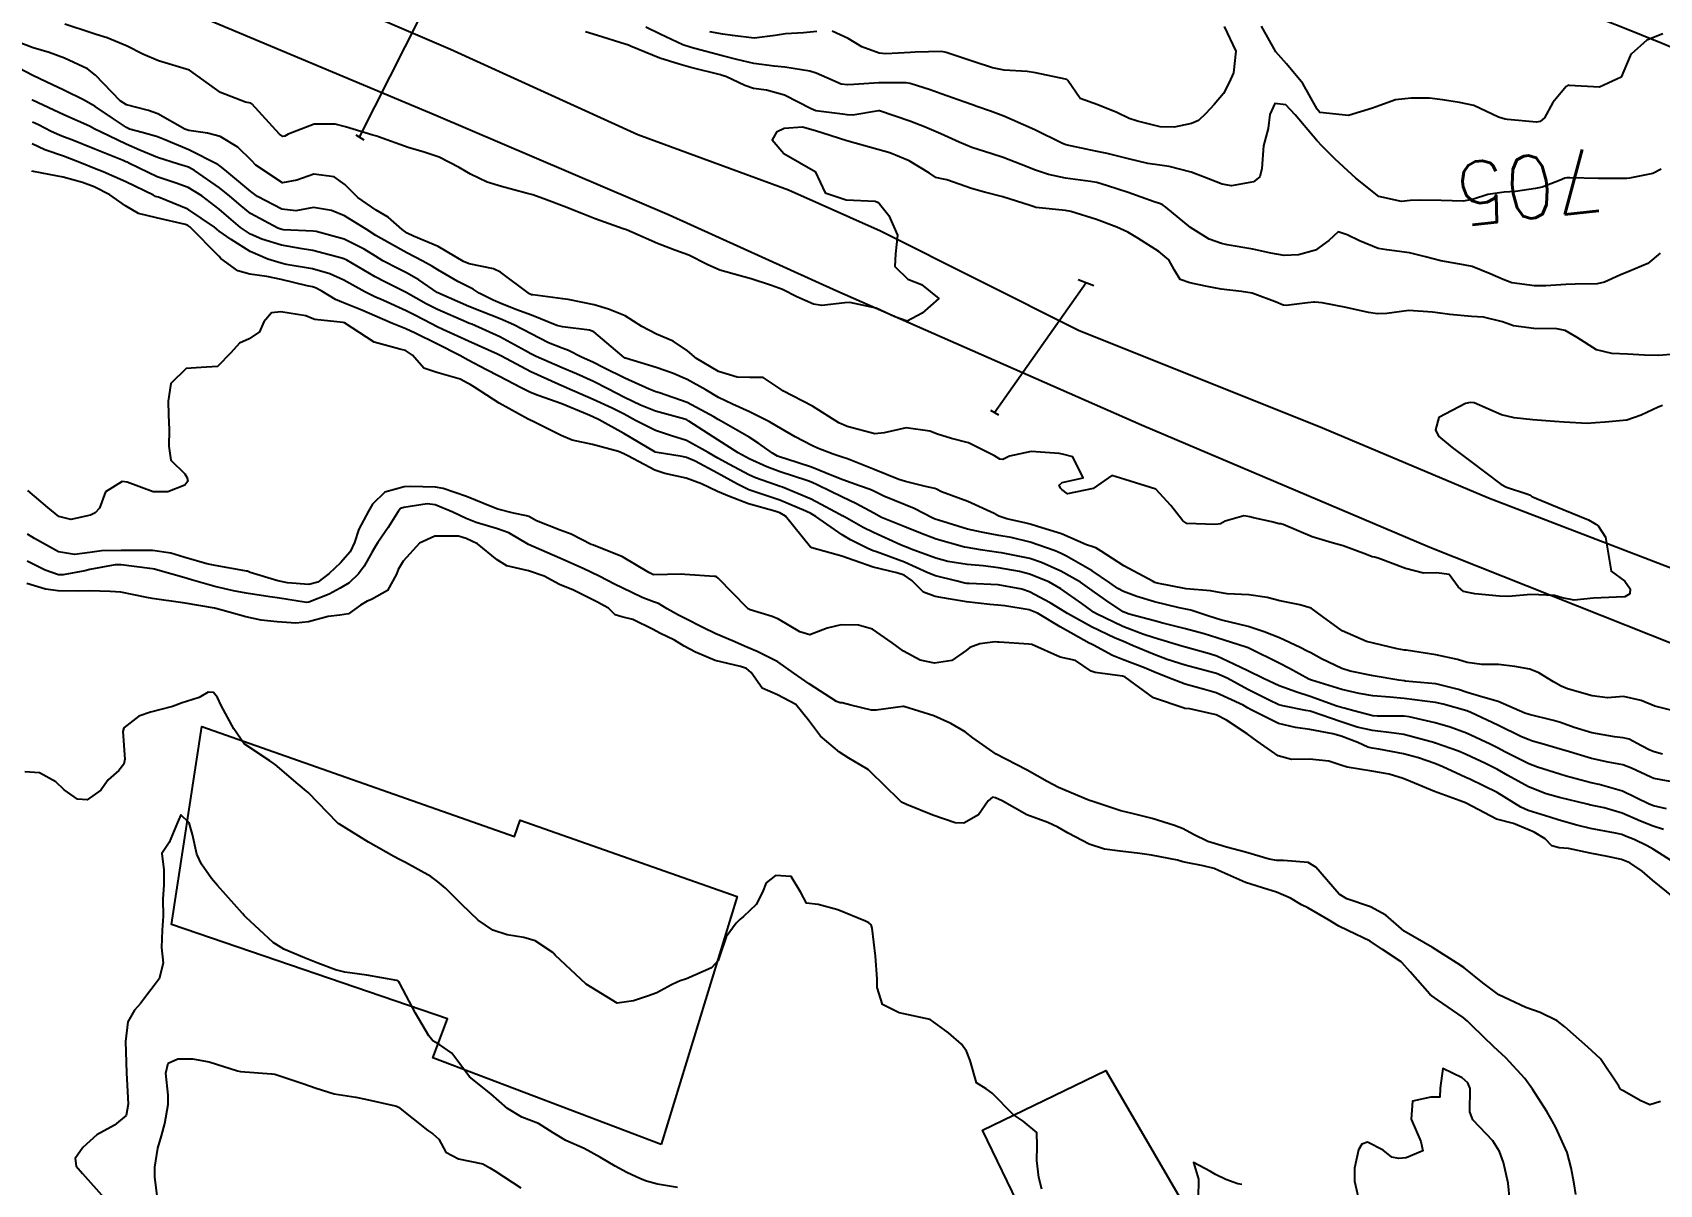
# Model space of a CAD drawing. Header units: metres. Extents: x 292545 to 299085, y 7450245 to 7463078.
# Drawn here: x 292854.6 to 292958.5, y 7462733.9 to 7462807.4 of the extents above; entities that cross this region are included whole.
import ezdxf
from ezdxf.enums import TextEntityAlignment as Align

# ---------------------------------------------------------------- set-up
doc = ezdxf.new("R2010")
doc.units = ezdxf.units.M
doc.linetypes.add('DASHED', pattern=[0.75, 0.5, -0.25])
for name, color, linetype in [('Cotas', 45, 'Continuous'), ('Curvas de Nivel 1m', 11, 'Continuous'), ('Curvas de Nivel 5m', 15, 'Continuous'), ('Edificações', 30, 'Continuous'), ('Linha Férrea', 20, 'Continuous'), ('Pórtico', 62, 'Continuous'), ('Vias Primárias', 230, 'Continuous'), ('Vias Secundárias', 230, 'DASHED')]:
    doc.layers.add(name, color=color, linetype=linetype)
doc.styles.add('Style-STANDARD', font='STANDARD.shx')

msp = doc.modelspace()

# ---------------------------------------------------------------- linework, layer by layer
at = {"layer": 'Curvas de Nivel 1m', "flags": 128}
for points, elevation in [([(292959.44, 7462786.9), (292958.45, 7462786.81), (292957.53, 7462786.83), (292956.45, 7462786.9), (292955.45, 7462786.93), (292954.46, 7462787.18), (292953.24, 7462787.96), (292952.47, 7462788.4), (292951.93, 7462788.52), (292950.47, 7462788.53), (292949.17, 7462788.71), (292948.47, 7462788.96), (292947.25, 7462789.25), (292946.48, 7462789.3), (292945.1, 7462789.43), (292944.48, 7462789.51), (292943.99, 7462789.58), (292942.48, 7462789.69), (292941.09, 7462789.49), (292940.48, 7462789.46), (292939.92, 7462789.56), (292938.48, 7462789.88), (292936.95, 7462790.16), (292936.48, 7462790.22), (292936.43, 7462790.22), (292936.01, 7462790.16), (292934.66, 7462790), (292934.48, 7462790.02), (292934.36, 7462790.06), (292934.08, 7462790.19), (292932.49, 7462790.78), (292931.81, 7462790.9), (292930.5, 7462791.04), (292929.5, 7462791.24), (292928.5, 7462791.45), (292927.9, 7462791.66), (292927.53, 7462792.26), (292927.16, 7462792.91), (292926.52, 7462793.45), (292925.18, 7462794.29), (292924.54, 7462794.67), (292923.85, 7462795), (292922.55, 7462795.49), (292920.91, 7462795.99), (292920.56, 7462796.06), (292918.67, 7462796.26), (292918.56, 7462796.29), (292918.31, 7462796.37), (292916.57, 7462796.94), (292915.4, 7462797.23), (292914.57, 7462797.47), (292913, 7462798.02), (292912.58, 7462798.1), (292912.29, 7462798.16), (292911.89, 7462798.45), (292910.59, 7462799.22), (292909.36, 7462799.73), (292908.6, 7462799.96), (292906.61, 7462800.51), (292905.07, 7462800.99), (292904.62, 7462801.14), (292903.79, 7462801.38), (292902.62, 7462801.29), (292902.12, 7462801.06), (292901.84, 7462800.57), (292902.6, 7462799.69), (292904.58, 7462798.54), (292905.22, 7462797.18), (292906.57, 7462796.74), (292908.41, 7462796.65), (292908.56, 7462796.59), (292908.69, 7462796.49), (292909.29, 7462795.75), (292909.85, 7462794.48), (292909.71, 7462793.29), (292909.67, 7462792.48), (292910.51, 7462791.69), (292911.38, 7462791.34), (292912.49, 7462790.44), (292911.42, 7462789.51), (292910.47, 7462789), (292909.67, 7462789.28), (292908.48, 7462789.84), (292906.81, 7462790.19), (292906.49, 7462790.17), (292905.01, 7462790), (292904.49, 7462790.09), (292903.41, 7462790.55), (292902.5, 7462791.03), (292901.8, 7462791.27), (292900.5, 7462791.7), (292899.81, 7462791.89), (292898.51, 7462792.25), (292897.69, 7462792.62), (292896.52, 7462793.21), (292895.63, 7462793.54), (292894.53, 7462793.95), (292892.88, 7462794.68), (292892.54, 7462794.82), (292892.33, 7462794.9), (292890.55, 7462795.52), (292889.7, 7462795.86), (292888.56, 7462796.31), (292887.43, 7462796.74), (292886.57, 7462797.05), (292886.15, 7462797.17), (292884.57, 7462797.59), (292883.65, 7462797.86), (292882.58, 7462798.38), (292881.87, 7462798.81), (292880.59, 7462799.46), (292879.64, 7462799.78), (292878.6, 7462800.07), (292876.72, 7462800.76), (292876.61, 7462800.8), (292876.36, 7462800.87), (292874.62, 7462801.39), (292873.95, 7462801.57), (292872.62, 7462801.56), (292870.96, 7462800.93), (292870.74, 7462800.81), (292870.61, 7462800.79), (292870.39, 7462800.94), (292868.63, 7462802.87), (292868.57, 7462802.9), (292868.22, 7462802.97), (292866.64, 7462803.58), (292864.66, 7462805.01), (292862.67, 7462805.61), (292861.67, 7462806.04), (292860.68, 7462806.54), (292859.39, 7462807.07), (292858.69, 7462807.29), (292858.37, 7462807.4), (292856.69, 7462807.95)], 703), ([(292904.69, 7462807.49), (292903.84, 7462807.4), (292902.69, 7462807.33), (292902.04, 7462807.22), (292900.69, 7462807.06), (292899.32, 7462807.23), (292898.69, 7462807.32), (292897.86, 7462807.45)], 706), ([(292930.7, 7462807.81), (292931.45, 7462806.22), (292931.29, 7462804.85), (292931.02, 7462804.22), (292930.65, 7462803.53), (292930.05, 7462802.82), (292929.52, 7462802.24), (292929.06, 7462801.81), (292928.62, 7462801.62), (292927.51, 7462801.38), (292926.62, 7462801.39), (292925.17, 7462801.75), (292924.63, 7462801.93), (292923.85, 7462802.31), (292922.64, 7462802.81), (292921.51, 7462803.21), (292920.72, 7462804.35), (292920.65, 7462804.41), (292920.57, 7462804.44), (292918.66, 7462804.84), (292918.12, 7462804.92), (292916.66, 7462805.02), (292915.9, 7462805.17), (292914.67, 7462805.57), (292912.96, 7462806.15), (292912.68, 7462806.2), (292910.98, 7462806.16), (292910.68, 7462806.15), (292909.11, 7462806.05), (292908.68, 7462806.09), (292907.56, 7462806.5), (292906.69, 7462807.04), (292905.67, 7462807.5)], 706), ([(292958.69, 7462807.33), (292957.68, 7462806.92), (292956.67, 7462806.04), (292956.63, 7462805.97), (292956.61, 7462805.92), (292956.03, 7462804.56), (292954.65, 7462803.94), (292952.73, 7462804.04), (292952.65, 7462804.05), (292952.6, 7462804.02), (292952.54, 7462803.97), (292951.67, 7462802.95), (292951.14, 7462801.98), (292950.88, 7462801.74), (292950.63, 7462801.69), (292948.78, 7462801.87), (292948.63, 7462801.89), (292948.22, 7462802.02), (292946.64, 7462802.77), (292945.73, 7462802.96), (292944.64, 7462803.13), (292943.8, 7462803.23), (292942.64, 7462803.23), (292941.63, 7462803.12), (292940.64, 7462802.77), (292940.17, 7462802.58), (292938.63, 7462802.13), (292936.8, 7462802.32), (292936.64, 7462802.52), (292935.73, 7462804.17), (292934.67, 7462805.42), (292933.99, 7462806.19), (292933.08, 7462807.82)], 706), ([(292958.67, 7462783.63), (292958.41, 7462783.51), (292957.31, 7462783), (292956.4, 7462782.69), (292955.02, 7462782.56), (292954.4, 7462782.51), (292953.87, 7462782.48), (292952.4, 7462782.55), (292951.78, 7462782.6), (292950.4, 7462782.7), (292949.22, 7462782.83), (292948.4, 7462783.03), (292946.66, 7462783.79), (292946.41, 7462783.82), (292946.11, 7462783.74), (292944.4, 7462782.86), (292944.19, 7462782.07), (292944.39, 7462781.67), (292945.26, 7462780.94), (292946.36, 7462780.1), (292946.45, 7462780.04), (292948.35, 7462778.6), (292948.73, 7462778.4), (292950.01, 7462777.99), (292950.25, 7462777.9), (292950.34, 7462777.82), (292950.64, 7462777.69), (292952.33, 7462776.98), (292953.95, 7462776.33), (292954.32, 7462776.11), (292954.43, 7462776.05), (292954.57, 7462775.95), (292955.04, 7462775.21), (292955.25, 7462773.94), (292955.41, 7462773.06), (292956.28, 7462772.42), (292956.61, 7462771.92), (292956.59, 7462771.6), (292956.27, 7462771.41), (292955.74, 7462771.4), (292954.27, 7462771.33), (292953.04, 7462771.19), (292952.27, 7462771.34), (292951.78, 7462771.49), (292950.27, 7462771.56), (292948.84, 7462771.44), (292948.27, 7462771.46), (292946.7, 7462771.6), (292946.27, 7462771.68), (292945.98, 7462771.76), (292945.63, 7462772.05), (292945.07, 7462772.84), (292944.28, 7462772.94), (292943.43, 7462772.93), (292942.28, 7462773.23), (292940.53, 7462773.87), (292940.29, 7462773.94), (292940.15, 7462773.97), (292939.79, 7462774.12), (292938.3, 7462774.66), (292937.6, 7462774.85), (292936.31, 7462775.25), (292934.47, 7462776.03), (292934.32, 7462776.06), (292934.2, 7462776.06), (292933.75, 7462776.19), (292932.57, 7462776.45), (292932.33, 7462776.51), (292931.96, 7462776.58), (292930.77, 7462776.23), (292930.47, 7462776.08), (292930.32, 7462776.04), (292930.11, 7462776.02), (292928.32, 7462776.09), (292928.07, 7462776.26), (292927.29, 7462777.23), (292926.34, 7462778.28), (292924.35, 7462778.9), (292923.52, 7462779.15), (292922.34, 7462778.33), (292920.7, 7462777.99), (292920.34, 7462778.27), (292920.26, 7462778.35), (292920.17, 7462778.53), (292920.35, 7462778.71), (292921.69, 7462779), (292921.03, 7462780.34), (292920.37, 7462780.52), (292920.16, 7462780.56), (292918.38, 7462780.69), (292917, 7462780.39), (292916.58, 7462780.18), (292916.37, 7462780.2), (292916.03, 7462780.4), (292914.38, 7462781.24), (292913.3, 7462781.52), (292912.39, 7462781.8), (292911.92, 7462781.98), (292910.39, 7462782.19), (292909, 7462781.87), (292908.39, 7462781.81), (292906.63, 7462782.27), (292906.39, 7462782.38), (292906.3, 7462782.42), (292906.11, 7462782.51), (292904.41, 7462783.58), (292902.53, 7462784.56), (292902.42, 7462784.65), (292901.27, 7462785.41), (292900.43, 7462785.41), (292899.61, 7462785.42), (292898.43, 7462785.79), (292897.02, 7462786.62), (292896.45, 7462787.1), (292895.53, 7462787.72), (292894.46, 7462788.18), (292893.53, 7462788.67), (292892.47, 7462789.35), (292891.4, 7462789.77), (292890.48, 7462790.05), (292888.83, 7462790.38), (292888.49, 7462790.42), (292886.56, 7462790.68), (292886.49, 7462790.69), (292886.36, 7462790.75), (292884.51, 7462792.13), (292884.06, 7462792.33), (292882.51, 7462792.65), (292882.14, 7462792.8), (292880.53, 7462793.77), (292878.95, 7462794.42), (292878.54, 7462794.61), (292878.22, 7462794.84), (292877.34, 7462795.64), (292876.56, 7462796.09), (292875.4, 7462796.88), (292874.57, 7462797.73), (292873.89, 7462798.21), (292872.58, 7462798.37), (292871.51, 7462798), (292870.58, 7462797.83), (292868.88, 7462798.96), (292868.6, 7462799.26), (292867.73, 7462800.1), (292866.61, 7462800.78), (292865.8, 7462801), (292864.61, 7462801.16), (292864.36, 7462801.26), (292862.62, 7462802.22), (292862.03, 7462802.44), (292860.63, 7462802.81), (292860.22, 7462803.06), (292858.66, 7462804.69), (292858.13, 7462805.09), (292856.67, 7462805.79), (292855.69, 7462806.14), (292854.68, 7462806.44), (292852.82, 7462807.15)], 702), ([(292958.53, 7462793.33), (292957.75, 7462792.68), (292956.52, 7462792.17), (292955.95, 7462791.93), (292954.97, 7462791.48), (292954.5, 7462791.39), (292953.11, 7462791.36), (292952.5, 7462791.33), (292951.23, 7462791.25), (292950.5, 7462791.26), (292949.06, 7462791.45), (292948.51, 7462791.65), (292947.68, 7462792.03), (292946.52, 7462792.48), (292945.97, 7462792.6), (292944.52, 7462792.86), (292943.55, 7462793.1), (292942.53, 7462793.36), (292941.08, 7462793.55), (292940.53, 7462793.63), (292939.33, 7462794.12), (292938.54, 7462794.51), (292937.98, 7462794.7), (292937.39, 7462794.15), (292936.53, 7462793.54), (292935.45, 7462793.24), (292934.52, 7462793.2), (292933.67, 7462793.34), (292932.53, 7462793.59), (292930.88, 7462793.87), (292930.53, 7462793.95), (292929.74, 7462794.24), (292928.54, 7462794.97), (292926.98, 7462796.27), (292926.73, 7462796.44), (292926.57, 7462796.5), (292926.24, 7462796.61), (292924.57, 7462797.2), (292923.26, 7462797.63), (292922.58, 7462797.84), (292922.17, 7462797.92), (292920.58, 7462798.13), (292919.49, 7462798.36), (292918.59, 7462798.66), (292918.12, 7462798.84), (292916.59, 7462799.45), (292915.87, 7462799.68), (292914.6, 7462800.09), (292913.79, 7462800.43), (292912.62, 7462800.95), (292911.57, 7462801.4), (292910.63, 7462801.77), (292908.7, 7462802.42), (292908.63, 7462802.42), (292906.99, 7462802.14), (292906.63, 7462802.17), (292906.33, 7462802.21), (292904.63, 7462802.43), (292904.33, 7462802.54), (292902.64, 7462803.42), (292901.48, 7462803.73), (292900.65, 7462803.84), (292900.1, 7462804.04), (292898.88, 7462804.61), (292898.65, 7462804.68), (292898.55, 7462804.71), (292896.66, 7462805.19), (292895.91, 7462805.39), (292894.67, 7462805.79), (292892.81, 7462806.55), (292892.68, 7462806.6), (292892.46, 7462806.68), (292890.69, 7462807.23), (292889.94, 7462807.46)], 704), ([(292960.12, 7462763.94), (292958.18, 7462764.43), (292957.31, 7462764.79), (292956.19, 7462765.06), (292955.17, 7462764.96), (292954.19, 7462765.09), (292952.61, 7462765.55), (292952.2, 7462765.72), (292951.72, 7462765.98), (292950.78, 7462766.56), (292950.21, 7462766.79), (292949.25, 7462766.97), (292948.21, 7462767.1), (292947.15, 7462767.09), (292946.21, 7462767.23), (292945.59, 7462767.42), (292944.22, 7462767.71), (292942.31, 7462768), (292942.22, 7462768.02), (292941.74, 7462768.09), (292940.23, 7462768.45), (292939.78, 7462768.57), (292938.24, 7462769.24), (292936.98, 7462770.15), (292936.26, 7462770.68), (292935.52, 7462770.9), (292934.26, 7462771.16), (292933.44, 7462771.37), (292932.27, 7462771.53), (292930.89, 7462771.6), (292930.27, 7462771.72), (292929.82, 7462771.79), (292928.27, 7462771.92), (292926.43, 7462772.28), (292926.27, 7462772.33), (292926.17, 7462772.38), (292924.29, 7462773.4), (292922.84, 7462774.32), (292922.51, 7462774.53), (292922.31, 7462774.6), (292921.9, 7462774.74), (292920.31, 7462775.43), (292918.78, 7462775.91), (292918.32, 7462776.04), (292918.05, 7462776.11), (292916.82, 7462776.39), (292916.44, 7462776.51), (292916.32, 7462776.56), (292916.01, 7462776.72), (292914.33, 7462777.49), (292912.65, 7462778.12), (292912.34, 7462778.28), (292912.22, 7462778.32), (292911.64, 7462778.45), (292910.35, 7462778.76), (292909.93, 7462778.9), (292908.36, 7462779.53), (292906.66, 7462780.21), (292906.37, 7462780.31), (292905.74, 7462780.52), (292904.74, 7462780.9), (292904.38, 7462781.07), (292903.31, 7462781.62), (292902.39, 7462782.15), (292902.14, 7462782.31), (292901.68, 7462782.57), (292900.4, 7462783.22), (292899.31, 7462783.7), (292898.42, 7462784.14), (292897.61, 7462784.62), (292896.43, 7462785.27), (292895.48, 7462785.69), (292894.44, 7462786.05), (292892.49, 7462786.64), (292892.44, 7462786.65), (292892.4, 7462786.68), (292890.46, 7462788.33), (292890.19, 7462788.43), (292888.46, 7462788.63), (292888.09, 7462788.73), (292886.48, 7462789.39), (292885.49, 7462789.75), (292884.49, 7462790.14), (292884.04, 7462790.33), (292883.15, 7462790.79), (292882.75, 7462791.05), (292882.5, 7462791.17), (292881.78, 7462791.53), (292880.51, 7462792.28), (292880.16, 7462792.48), (292879.54, 7462792.83), (292878.52, 7462793.37), (292877.42, 7462793.97), (292876.54, 7462794.47), (292875.92, 7462794.88), (292874.55, 7462795.71), (292873.72, 7462796.06), (292872.56, 7462796.25), (292871.43, 7462796.05), (292870.55, 7462796.14), (292868.99, 7462796.96), (292868.57, 7462797.27), (292867.03, 7462798.54), (292866.59, 7462798.9), (292866.45, 7462798.99), (292864.6, 7462799.93), (292863.03, 7462800.6), (292862.61, 7462800.76), (292862.4, 7462800.83), (292861.62, 7462801.04), (292860.82, 7462801.26), (292860.62, 7462801.36), (292859.73, 7462801.96), (292858.63, 7462802.69), (292857.93, 7462803.09), (292856.64, 7462803.74), (292855.5, 7462804.27), (292854.66, 7462804.68), (292853.76, 7462805.14)], 701), ([(292960.13, 7462759.45), (292958.24, 7462759.79), (292958.13, 7462759.82), (292957.94, 7462759.9), (292956.7, 7462760.49), (292956.14, 7462760.69), (292955.21, 7462760.87), (292954.14, 7462761.1), (292952.54, 7462761.58), (292952.15, 7462761.7), (292951.94, 7462761.76), (292951.14, 7462761.99), (292950.37, 7462762.21), (292950.16, 7462762.28), (292949.68, 7462762.49), (292948.17, 7462763.23), (292946.45, 7462764.04), (292946.18, 7462764.13), (292944.68, 7462764.56), (292944.19, 7462764.67), (292943.5, 7462764.76), (292942.19, 7462764.93), (292941.28, 7462765.01), (292940.19, 7462765.09), (292939.31, 7462765.24), (292938.2, 7462765.5), (292936.27, 7462766.1), (292936.2, 7462766.12), (292936.17, 7462766.13), (292936.1, 7462766.16), (292934.87, 7462766.84), (292934.21, 7462767.17), (292932.31, 7462768.12), (292932.22, 7462768.16), (292932.1, 7462768.21), (292930.23, 7462768.8), (292929.43, 7462769.05), (292928.24, 7462769.37), (292926.78, 7462769.74), (292926.25, 7462769.88), (292924.64, 7462770.3), (292924.25, 7462770.46), (292923.14, 7462771.19), (292922.27, 7462771.82), (292921.52, 7462772.34), (292920.28, 7462773.05), (292919.04, 7462773.61), (292918.3, 7462773.85), (292916.48, 7462774.21), (292916.3, 7462774.24), (292915.15, 7462774.41), (292914.3, 7462774.56), (292914.13, 7462774.59), (292912.31, 7462775.1), (292911.32, 7462775.47), (292910.32, 7462775.88), (292908.83, 7462776.48), (292908.33, 7462776.74), (292907.19, 7462777.36), (292906.34, 7462777.77), (292904.77, 7462778.54), (292904.35, 7462778.73), (292904.05, 7462778.84), (292902.36, 7462779.39), (292901.5, 7462779.71), (292900.37, 7462780.21), (292899.67, 7462780.6), (292898.38, 7462781.42), (292896.53, 7462782.63), (292896.39, 7462782.71), (292896.28, 7462782.75), (292894.4, 7462783.26), (292893.44, 7462783.64), (292892.41, 7462784.14), (292891.36, 7462784.69), (292890.43, 7462785.16), (292889.36, 7462785.64), (292888.44, 7462786.02), (292886.79, 7462786.75), (292886.45, 7462786.92), (292886.09, 7462787.11), (292884.46, 7462787.99), (292882.67, 7462788.8), (292882.53, 7462788.85), (292882.47, 7462788.87), (292882.34, 7462788.93), (292880.48, 7462789.74), (292879.76, 7462790.11), (292878.49, 7462790.82), (292878.45, 7462790.85), (292877.13, 7462791.5), (292876.5, 7462791.83), (292874.7, 7462792.89), (292874.51, 7462792.98), (292874.37, 7462793.03), (292872.52, 7462793.51), (292871.84, 7462793.61), (292870.53, 7462793.84), (292869.26, 7462794.23), (292868.54, 7462794.55), (292867.91, 7462794.97), (292867.17, 7462795.61), (292866.55, 7462796.14), (292865.44, 7462797), (292864.57, 7462797.53), (292863.79, 7462797.8), (292862.58, 7462798.21), (292860.83, 7462799.06), (292860.67, 7462799.14), (292860.59, 7462799.17), (292860.41, 7462799.25), (292858.6, 7462799.98), (292857.15, 7462800.56), (292856.61, 7462800.76), (292856.36, 7462800.86), (292855.82, 7462801.11), (292855.01, 7462801.52), (292854.62, 7462801.69)], 699), ([(292958.94, 7462757.89), (292958.11, 7462758.07), (292957.82, 7462758.19), (292956.12, 7462759.01), (292954.63, 7462759.44), (292954.13, 7462759.55), (292952.54, 7462759.97), (292952.13, 7462760.09), (292950.69, 7462760.55), (292950.14, 7462760.76), (292948.66, 7462761.5), (292948.15, 7462761.77), (292947.68, 7462762.02), (292946.16, 7462762.72), (292945.12, 7462763.1), (292944.17, 7462763.37), (292942.51, 7462763.75), (292942.18, 7462763.79), (292940.49, 7462763.79), (292940.18, 7462763.83), (292938.97, 7462764.13), (292938.35, 7462764.3), (292938.18, 7462764.35), (292937.88, 7462764.44), (292936.19, 7462765.05), (292935.34, 7462765.32), (292934.2, 7462765.74), (292933.21, 7462766.2), (292932.21, 7462766.69), (292931.31, 7462767.12), (292930.22, 7462767.62), (292929.76, 7462767.78), (292928.22, 7462768.2), (292927.99, 7462768.26), (292926.23, 7462768.79), (292925.51, 7462769.02), (292924.24, 7462769.51), (292922.55, 7462770.33), (292922.36, 7462770.44), (292922.25, 7462770.52), (292921.61, 7462770.98), (292920.27, 7462771.93), (292919.51, 7462772.36), (292918.28, 7462772.85), (292917.64, 7462773.02), (292916.29, 7462773.27), (292915.31, 7462773.39), (292914.29, 7462773.47), (292913.06, 7462773.66), (292912.29, 7462773.87), (292910.71, 7462774.46), (292910.42, 7462774.58), (292910.3, 7462774.63), (292910.03, 7462774.74), (292908.31, 7462775.51), (292907.65, 7462775.84), (292906.46, 7462776.52), (292906.37, 7462776.57), (292906.32, 7462776.59), (292906.17, 7462776.67), (292904.33, 7462777.64), (292902.5, 7462778.41), (292902.35, 7462778.46), (292902.06, 7462778.56), (292900.79, 7462779.01), (292900.36, 7462779.2), (292899.12, 7462779.85), (292898.37, 7462780.26), (292897.76, 7462780.62), (292896.38, 7462781.38), (292895.43, 7462781.69), (292894.39, 7462782.03), (292893.13, 7462782.67), (292892.4, 7462783.07), (292891.64, 7462783.45), (292890.41, 7462784.01), (292888.77, 7462784.72), (292888.52, 7462784.83), (292888.42, 7462784.87), (292888.19, 7462784.97), (292886.43, 7462785.77), (292884.57, 7462786.77), (292884.44, 7462786.84), (292884.32, 7462786.89), (292882.46, 7462787.72), (292880.82, 7462788.46), (292880.47, 7462788.63), (292880.09, 7462788.83), (292879.03, 7462789.39), (292878.48, 7462789.67), (292877.03, 7462790.32), (292876.49, 7462790.56), (292875.85, 7462790.88), (292874.5, 7462791.61), (292873.61, 7462792.01), (292872.51, 7462792.33), (292870.83, 7462792.62), (292870.51, 7462792.69), (292869.65, 7462792.95), (292868.52, 7462793.44), (292867.31, 7462794.2), (292866.54, 7462794.75), (292866.24, 7462794.99), (292864.55, 7462796.14), (292862.68, 7462796.91), (292862.56, 7462796.94), (292862.49, 7462796.96), (292862.35, 7462797.03), (292860.58, 7462797.89), (292859.14, 7462798.52), (292858.59, 7462798.75), (292857.76, 7462799.09), (292856.6, 7462799.52), (292855.41, 7462799.93), (292854.6, 7462800.31)], 698), ([(292958.75, 7462756.56), (292958.09, 7462756.79), (292957.27, 7462757.09), (292956.1, 7462757.6), (292954.96, 7462757.94), (292954.11, 7462758.12), (292953.88, 7462758.18), (292952.11, 7462758.61), (292951.25, 7462758.85), (292950.12, 7462759.28), (292948.81, 7462760.01), (292948.14, 7462760.4), (292947.39, 7462760.78), (292946.15, 7462761.36), (292945.66, 7462761.56), (292944.19, 7462762.07), (292944.15, 7462762.08), (292944.14, 7462762.09), (292942.16, 7462762.63), (292941.54, 7462762.72), (292940.16, 7462762.88), (292939.19, 7462763.1), (292938.17, 7462763.43), (292936.25, 7462764.09), (292936.18, 7462764.12), (292935.91, 7462764.16), (292934.45, 7462764.45), (292934.19, 7462764.53), (292933.57, 7462764.82), (292932.2, 7462765.51), (292930.88, 7462766.22), (292930.21, 7462766.52), (292928.85, 7462766.89), (292928.21, 7462767.06), (292927.06, 7462767.42), (292926.22, 7462767.74), (292924.89, 7462768.29), (292924.23, 7462768.58), (292923.75, 7462768.78), (292922.24, 7462769.49), (292920.7, 7462770.35), (292920.26, 7462770.62), (292919.59, 7462771.03), (292918.27, 7462771.73), (292917.79, 7462771.9), (292916.27, 7462772.17), (292914.43, 7462772.26), (292914.27, 7462772.27), (292914.14, 7462772.29), (292913.56, 7462772.43), (292912.28, 7462772.75), (292911.79, 7462772.94), (292910.29, 7462773.62), (292908.51, 7462774.28), (292908.3, 7462774.35), (292907.96, 7462774.5), (292906.85, 7462775.05), (292906.31, 7462775.37), (292904.64, 7462776.54), (292904.32, 7462776.72), (292904, 7462776.87), (292902.34, 7462777.57), (292900.87, 7462778.06), (292900.35, 7462778.24), (292899.63, 7462778.6), (292898.36, 7462779.31), (292896.93, 7462780.06), (292896.37, 7462780.3), (292896.1, 7462780.36), (292894.37, 7462780.65), (292894.35, 7462780.66), (292892.38, 7462781.84), (292890.81, 7462782.7), (292890.4, 7462782.9), (292890.06, 7462783.04), (292888.41, 7462783.72), (292886.9, 7462784.26), (292886.42, 7462784.44), (292885.79, 7462784.76), (292884.43, 7462785.48), (292883.56, 7462785.91), (292882.44, 7462786.51), (292881.9, 7462786.81), (292880.45, 7462787.56), (292879.06, 7462788.24), (292878.47, 7462788.51), (292877.6, 7462788.86), (292876.48, 7462789.33), (292875.65, 7462789.71), (292874.49, 7462790.18), (292873.98, 7462790.39), (292873.09, 7462790.91), (292872.7, 7462791.12), (292872.5, 7462791.18), (292872.17, 7462791.25), (292870.5, 7462791.66), (292869.59, 7462791.86), (292868.5, 7462792), (292867.74, 7462792.21), (292866.66, 7462792.99), (292866.52, 7462793.14), (292864.67, 7462795.01), (292864.54, 7462795.1), (292864.39, 7462795.16), (292862.55, 7462795.59), (292861.39, 7462795.88), (292860.56, 7462796.35), (292859.57, 7462797.07), (292858.57, 7462797.58), (292857.82, 7462797.84), (292856.58, 7462798.18), (292855.25, 7462798.45), (292854.58, 7462798.57)], 697), ([(292959.6, 7462754.36), (292958.08, 7462755.32), (292957.7, 7462755.53), (292956.86, 7462755.92), (292956.31, 7462756.15), (292956.09, 7462756.24), (292955.68, 7462756.34), (292954.09, 7462756.64), (292953.2, 7462756.85), (292952.09, 7462757.17), (292951.48, 7462757.36), (292950.1, 7462757.78), (292949.63, 7462758), (292948.12, 7462758.93), (292946.39, 7462759.78), (292946.13, 7462759.89), (292945.8, 7462760.04), (292944.65, 7462760.57), (292944.14, 7462760.77), (292943.1, 7462761.13), (292942.15, 7462761.39), (292940.57, 7462761.69), (292940.15, 7462761.75), (292939.86, 7462761.83), (292939.23, 7462762.12), (292938.16, 7462762.53), (292937.63, 7462762.68), (292936.16, 7462762.95), (292935.26, 7462763.08), (292934.17, 7462763.34), (292932.42, 7462764.21), (292932.18, 7462764.34), (292931.91, 7462764.49), (292930.19, 7462765.28), (292929.45, 7462765.5), (292928.2, 7462765.85), (292927.11, 7462766.27), (292926.21, 7462766.63), (292925.62, 7462766.88), (292924.21, 7462767.42), (292923.57, 7462767.66), (292922.35, 7462768.33), (292922.22, 7462768.4), (292922.09, 7462768.46), (292920.24, 7462769.49), (292918.79, 7462770.36), (292918.26, 7462770.59), (292916.69, 7462770.83), (292916.26, 7462770.88), (292915.73, 7462770.93), (292914.26, 7462771.1), (292913.11, 7462771.29), (292912.26, 7462771.43), (292911.51, 7462771.7), (292910.76, 7462772.46), (292910.28, 7462772.79), (292909.81, 7462772.95), (292908.29, 7462773.31), (292907.07, 7462773.73), (292906.3, 7462774), (292904.37, 7462774.54), (292904.3, 7462774.59), (292902.69, 7462776.56), (292902.33, 7462776.78), (292902.02, 7462776.87), (292900.33, 7462777.35), (292899.13, 7462777.81), (292898.35, 7462778.14), (292897.33, 7462778.62), (292896.36, 7462778.99), (292895, 7462779.29), (292894.36, 7462779.5), (292892.64, 7462780.4), (292892.37, 7462780.54), (292892.04, 7462780.68), (292890.38, 7462781.13), (292889.07, 7462781.41), (292888.38, 7462781.7), (292886.47, 7462782.67), (292886.39, 7462782.7), (292886.35, 7462782.71), (292886.28, 7462782.75), (292884.41, 7462783.76), (292882.85, 7462784.79), (292882.57, 7462784.95), (292882.43, 7462785.02), (292881.93, 7462785.3), (292880.43, 7462785.73), (292879.61, 7462786.01), (292878.89, 7462786.84), (292878.45, 7462787.12), (292878.08, 7462787.22), (292876.45, 7462787.66), (292874.54, 7462788.89), (292874.47, 7462788.91), (292872.66, 7462789.1), (292872.48, 7462789.16), (292872.07, 7462789.33), (292870.48, 7462789.6), (292869.89, 7462789.54), (292869.4, 7462788.95), (292869.11, 7462788.31), (292868.46, 7462787.87), (292867.84, 7462787.59), (292867.3, 7462786.98), (292866.43, 7462786.11), (292865.39, 7462786.04), (292864.43, 7462785.99), (292863.45, 7462785.02), (292863.29, 7462783.9), (292863.31, 7462783.03), (292863.35, 7462782.06), (292863.34, 7462781.03), (292863.47, 7462780.13), (292864.36, 7462779.26), (292864.51, 7462779.01), (292864.55, 7462778.8), (292864.35, 7462778.54), (292863.26, 7462778.11), (292862.34, 7462778.12), (292860.68, 7462778.73), (292860.35, 7462778.77), (292859.3, 7462778.11), (292858.91, 7462777.07), (292858.64, 7462776.77), (292858.33, 7462776.63), (292857.08, 7462776.34), (292856.32, 7462776.54), (292855.61, 7462777.12), (292854.34, 7462778.19)], 696), ([(292958.56, 7462739.22), (292957.88, 7462739), (292957.25, 7462739.27), (292956.1, 7462739.93), (292955.98, 7462740.02), (292955.9, 7462740.2), (292954.73, 7462741.94), (292953.92, 7462742.67), (292952.44, 7462743.97), (292951.95, 7462744.36), (292950.86, 7462744.89), (292949.95, 7462745.21), (292948.24, 7462746.02), (292947.97, 7462746.2), (292947.22, 7462746.78), (292945.99, 7462747.76), (292945.58, 7462748.05), (292944, 7462749.03), (292942.19, 7462750.09), (292942.01, 7462750.23), (292941.02, 7462751.11), (292940.03, 7462751.64), (292938.53, 7462752.14), (292938.04, 7462752.44), (292936.54, 7462754.16), (292936.07, 7462754.46), (292934.48, 7462754.59), (292934.07, 7462754.59), (292933.58, 7462754.68), (292932.07, 7462755.12), (292930.84, 7462755.45), (292930.08, 7462755.67), (292929.65, 7462755.81), (292928.75, 7462756.25), (292928.09, 7462756.61), (292927.52, 7462756.83), (292926.1, 7462757.26), (292924.82, 7462757.58), (292924.1, 7462757.76), (292922.37, 7462758.33), (292922.18, 7462758.4), (292922.11, 7462758.42), (292921.99, 7462758.46), (292920.12, 7462759.25), (292919.4, 7462759.64), (292918.13, 7462760.35), (292918.08, 7462760.38), (292916.14, 7462761.37), (292914.66, 7462762.41), (292914.16, 7462762.79), (292913.26, 7462763.34), (292912.17, 7462763.81), (292910.24, 7462764.41), (292910.18, 7462764.42), (292908.48, 7462764.18), (292908.18, 7462764.19), (292906.86, 7462764.51), (292906.31, 7462764.65), (292906.18, 7462764.65), (292905.96, 7462764.74), (292904.2, 7462765.86), (292903.22, 7462766.55), (292902.21, 7462767.27), (292900.89, 7462767.92), (292900.23, 7462768.21), (292899.32, 7462768.6), (292898.24, 7462769.05), (292897.41, 7462769.45), (292896.25, 7462770.06), (292895.86, 7462770.25), (292895.15, 7462770.65), (292894.58, 7462770.98), (292894.26, 7462771.1), (292893.55, 7462771.37), (292892.27, 7462771.99), (292891.79, 7462772.21), (292890.85, 7462772.7), (292890.28, 7462772.99), (292889.79, 7462773.21), (292888.29, 7462773.87), (292886.3, 7462774.75), (292885.03, 7462775.49), (292884.31, 7462775.75), (292882.95, 7462776.16), (292882.32, 7462776.4), (292881.47, 7462776.81), (292880.33, 7462777.29), (292879.82, 7462777.34), (292878.33, 7462777.11), (292878.13, 7462777.04), (292877.97, 7462776.85), (292877.33, 7462775.84), (292876.67, 7462774.87), (292876.52, 7462774.65), (292876.3, 7462774.24), (292875.8, 7462773.36), (292875.45, 7462772.88), (292874.84, 7462772.31), (292874.27, 7462771.96), (292873.57, 7462771.59), (292872.26, 7462771.08), (292872.11, 7462771.06), (292870.26, 7462771.34), (292869.79, 7462771.42), (292868.26, 7462771.65), (292867.45, 7462771.79), (292866.27, 7462772.08), (292864.78, 7462772.5), (292864.28, 7462772.64), (292862.92, 7462773.03), (292862.42, 7462773.17), (292862.28, 7462773.19), (292862.12, 7462773.21), (292860.29, 7462773.46), (292859.9, 7462773.46), (292858.28, 7462773.15), (292857.97, 7462773.08), (292856.58, 7462772.81), (292856.28, 7462772.82), (292855.44, 7462773.12), (292854.29, 7462773.68)], 694), ([(292953.15, 7462733.29), (292953.03, 7462733.96), (292952.85, 7462734.98), (292952.59, 7462735.97), (292951.87, 7462737.56), (292951.64, 7462737.98), (292951.3, 7462738.57), (292950.39, 7462739.99), (292949.9, 7462740.69), (292948.68, 7462742.01), (292947.92, 7462742.71), (292946.53, 7462744.04), (292946.24, 7462744.34), (292945.95, 7462744.58), (292944.31, 7462745.71), (292943.96, 7462745.95), (292943.83, 7462746.07), (292942.58, 7462747.49), (292942.04, 7462748.09), (292941.99, 7462748.13), (292940.81, 7462748.92), (292940.01, 7462749.44), (292938.59, 7462750.13), (292938.02, 7462750.41), (292937.36, 7462750.81), (292936.03, 7462751.56), (292935.63, 7462751.77), (292934.94, 7462752.18), (292934.04, 7462752.58), (292933.49, 7462752.75), (292932.05, 7462753.18), (292930.33, 7462753.95), (292930.06, 7462754.07), (292929.35, 7462754.24), (292928.27, 7462754.46), (292928.07, 7462754.51), (292927.72, 7462754.61), (292926.07, 7462754.92), (292925.32, 7462755.03), (292924.07, 7462755.18), (292923.07, 7462755.32), (292922.08, 7462755.64), (292920.74, 7462756.34), (292920.09, 7462756.71), (292919.45, 7462757.01), (292918.1, 7462757.51), (292916.52, 7462758.4), (292916.11, 7462758.59), (292915.9, 7462758.62), (292915.64, 7462758.4), (292915.01, 7462757.5), (292914.09, 7462756.97), (292913.53, 7462756.99), (292912.1, 7462757.49), (292910.41, 7462758.16), (292910.11, 7462758.32), (292909.95, 7462758.47), (292908.13, 7462760.25), (292908, 7462760.37), (292907.82, 7462760.49), (292906.74, 7462761.11), (292906.14, 7462761.5), (292904.94, 7462762.53), (292904.17, 7462763.54), (292903.36, 7462764.55), (292902.19, 7462765.15), (292901.2, 7462765.58), (292900.5, 7462766.59), (292900.21, 7462766.85), (292899.83, 7462766.97), (292898.21, 7462767.36), (292896.95, 7462767.89), (292896.23, 7462768.27), (292895.61, 7462768.64), (292894.68, 7462769.1), (292894.24, 7462769.32), (292892.95, 7462769.97), (292892.25, 7462770.14), (292891.83, 7462770.27), (292891.4, 7462770.69), (292890.65, 7462771.1), (292890.26, 7462771.29), (292889.16, 7462771.83), (292888.27, 7462772.19), (292887.3, 7462772.74), (292886.29, 7462773.07), (292884.91, 7462773.39), (292884.29, 7462773.77), (292883.04, 7462774.79), (292882.31, 7462775.14), (292881.82, 7462775.29), (292880.31, 7462775.28), (292879.34, 7462774.83), (292878.29, 7462773.69), (292877.98, 7462773.15), (292877.86, 7462772.85), (292877.3, 7462771.82), (292876.26, 7462771.24), (292876, 7462771.13), (292875.57, 7462770.88), (292874.81, 7462770.32), (292874.25, 7462770.25), (292873.5, 7462770.16), (292872.24, 7462769.82), (292871.43, 7462769.73), (292870.24, 7462769.81), (292869.22, 7462769.93), (292868.24, 7462770.14), (292866.65, 7462770.58), (292866.25, 7462770.68), (292864.38, 7462771.01), (292864.25, 7462771.03), (292864.23, 7462771.03), (292862.26, 7462771.3), (292861.93, 7462771.37), (292860.26, 7462771.72), (292859.58, 7462771.75), (292858.26, 7462771.8), (292857.57, 7462771.78), (292856.26, 7462771.8), (292855.47, 7462771.91), (292854.27, 7462772.26)], 693), ([(292919.06, 7462733.61), (292918.86, 7462734.36), (292918.75, 7462735.45), (292918.76, 7462736.37), (292918.73, 7462737.24), (292917.87, 7462737.95), (292917.23, 7462738.39), (292915.89, 7462739.75), (292915.5, 7462740.02), (292914.89, 7462740.41), (292914.49, 7462741.83), (292914.26, 7462742.42), (292913.93, 7462742.87), (292913.1, 7462743.6), (292911.94, 7462744.45), (292909.95, 7462744.88), (292908.88, 7462745.41), (292908.55, 7462746.49), (292908.54, 7462747.05), (292908.44, 7462748.49), (292908.23, 7462750.27), (292908.17, 7462750.49), (292908.01, 7462750.62), (292907.8, 7462750.71), (292906.03, 7462751.45), (292904.78, 7462751.79), (292904.03, 7462751.87), (292903.67, 7462752.55), (292903.06, 7462753.56), (292902.05, 7462753.63), (292901.47, 7462753.16), (292901.22, 7462752.58), (292900.83, 7462751.78), (292900.02, 7462751.02), (292899.79, 7462750.82), (292899.55, 7462750.59), (292898.9, 7462749.71), (292898.53, 7462748.6), (292898.4, 7462748.2), (292897.98, 7462747.75), (292896.38, 7462747.04), (292895.98, 7462746.91), (292895.79, 7462746.83), (292895.43, 7462746.65), (292894.48, 7462746.14), (292893.96, 7462745.95), (292892.99, 7462745.64), (292891.95, 7462745.48), (292889.97, 7462746.71), (292887.99, 7462748.54), (292887.91, 7462748.65), (292887.84, 7462748.73), (292886.71, 7462749.46), (292886, 7462749.68), (292884.92, 7462749.85), (292884.01, 7462750.14), (292883.07, 7462750.79), (292882.03, 7462751.79), (292880.99, 7462752.82), (292880.49, 7462753.26), (292880.05, 7462753.56), (292878.44, 7462754.46), (292878.06, 7462754.66), (292877.69, 7462754.85), (292876.08, 7462755.75), (292874.23, 7462756.9), (292874.15, 7462756.96), (292874.09, 7462757), (292872.22, 7462758.92), (292872.11, 7462759.01), (292871.58, 7462759.46), (292870.13, 7462760.71), (292870, 7462760.81), (292869.77, 7462760.95), (292868.15, 7462762.03), (292867.49, 7462762.98), (292866.68, 7462764.48), (292866.43, 7462764.99), (292866.19, 7462765.3), (292865.85, 7462765.33), (292865.26, 7462765), (292864.45, 7462764.74), (292864.18, 7462764.65), (292863.57, 7462764.41), (292862.17, 7462764.05), (292861.42, 7462763.8), (292860.46, 7462763.06), (292860.4, 7462762.82), (292860.53, 7462761.06), (292860.46, 7462760.74), (292860.13, 7462760.34), (292859.45, 7462759.74), (292858.99, 7462759.08), (292858.11, 7462758.46), (292857.51, 7462758.5), (292856.65, 7462759.1), (292856.12, 7462759.61), (292855.07, 7462760.18), (292854.13, 7462760.25)], 692), ([(292895.81, 7462733.72), (292894.52, 7462733.95), (292893.82, 7462734.14), (292893.43, 7462734.27), (292892.57, 7462734.68), (292891.83, 7462735.08), (292890.89, 7462735.65), (292889.85, 7462736.22), (292888.67, 7462736.72), (292887.86, 7462737.21), (292886.94, 7462737.82), (292885.87, 7462738.22), (292884.96, 7462738.77), (292883.89, 7462739.7), (292882.53, 7462740.79), (292881.91, 7462741.61), (292881.4, 7462742.29), (292880.64, 7462742.82), (292880.19, 7462743.09), (292879.93, 7462743.41), (292879.08, 7462744.84), (292878.08, 7462746.74), (292878.02, 7462746.85), (292877.97, 7462746.89), (292877.89, 7462746.93), (292875.98, 7462747.27), (292874.56, 7462747.47), (292873.98, 7462747.62), (292872.84, 7462748.05), (292871.99, 7462748.38), (292870.67, 7462748.93), (292870, 7462749.35), (292868.24, 7462750.97), (292868.14, 7462751.08), (292868.03, 7462751.21), (292866.43, 7462752.99), (292866.05, 7462753.45), (292865.42, 7462754.36), (292865.13, 7462755), (292864.84, 7462756.24), (292864.62, 7462757), (292864.1, 7462757.51), (292863.88, 7462757.01), (292863.36, 7462755.74), (292862.89, 7462755.03), (292863.02, 7462753.99), (292863.02, 7462753.03), (292862.94, 7462752.12), (292862.96, 7462751.03), (292862.9, 7462750.14), (292862.86, 7462749.03), (292862.96, 7462748.05), (292862.72, 7462747.03), (292862.39, 7462746.61), (292861.96, 7462746.06), (292861.53, 7462745.47), (292861.14, 7462745.05), (292860.71, 7462744.29), (292860.57, 7462743.05), (292860.59, 7462742.38), (292860.64, 7462741.05), (292860.68, 7462740.26), (292860.73, 7462739.05), (292860.6, 7462738.32), (292859.86, 7462737.71), (292858.73, 7462737.08), (292857.84, 7462736.28), (292857.35, 7462735.58), (292857.42, 7462735.09), (292857.83, 7462734.61), (292859.21, 7462733.07)], 691), ([(292862.61, 7462733.03), (292862.44, 7462734.41), (292862.43, 7462735.03), (292862.64, 7462736.24), (292862.87, 7462737.03), (292863.07, 7462737.82), (292863.28, 7462739.03), (292863.3, 7462739.61), (292863.15, 7462741.03), (292863.28, 7462741.66), (292863.91, 7462741.94), (292864.84, 7462741.93), (292865.91, 7462741.74), (292867.72, 7462741.16), (292867.9, 7462741.12), (292869.88, 7462740.97), (292869.9, 7462740.98), (292869.93, 7462740.97), (292870.09, 7462740.95), (292871.89, 7462740.37), (292872.74, 7462740.06), (292873.89, 7462739.71), (292875.27, 7462739.49), (292875.88, 7462739.37), (292877.78, 7462738.94), (292877.87, 7462738.92), (292877.99, 7462738.85), (292879.86, 7462737.37), (292880.18, 7462737.15), (292880.56, 7462736.82), (292881.02, 7462735.99), (292881.83, 7462735.55), (292883.38, 7462735.24), (292883.83, 7462734.99), (292884.15, 7462734.78), (292885.81, 7462733.7)], 691), ([(292948.93, 7462732.89), (292948.83, 7462734.01), (292948.53, 7462735.32), (292948.28, 7462736.02), (292947.85, 7462736.7), (292946.58, 7462738.04), (292946.39, 7462738.56), (292946.41, 7462740.04), (292946.26, 7462740.4), (292945.9, 7462740.73), (292944.66, 7462741.31), (292944.49, 7462740.06), (292944.47, 7462739.48), (292943.89, 7462739.49), (292942.73, 7462739.23), (292942.63, 7462738.08), (292943.26, 7462736.66), (292943.38, 7462736.07), (292942.31, 7462735.61), (292941.84, 7462735.57), (292941.4, 7462735.66), (292940.85, 7462736.1), (292939.85, 7462736.62), (292939.48, 7462736.49), (292939.27, 7462736.13), (292939.01, 7462734.95), (292939.02, 7462734.13), (292939.37, 7462732.56)], 692), ([(292931.82, 7462733.91), (292931.57, 7462733.96), (292930.81, 7462734.23), (292930.14, 7462734.55), (292929.83, 7462734.74), (292928.75, 7462735.33), (292929.07, 7462734.25), (292929.03, 7462733.02)], 692)]:
    msp.add_lwpolyline(points, dxfattribs=dict(at, elevation=elevation))
at = {"layer": 'Curvas de Nivel 5m', "flags": 128}
for points, elevation in [([(292958.59, 7462798.69), (292958.06, 7462798.43), (292956.58, 7462798.12), (292956.4, 7462798.11), (292954.58, 7462798.11), (292952.76, 7462798.14), (292952.58, 7462798.15), (292952.44, 7462798.12), (292952.11, 7462797.97), (292951, 7462797.56), (292950.58, 7462797.47), (292949.3, 7462797.28), (292948.57, 7462797.23), (292947.52, 7462797.08), (292946.56, 7462796.76), (292945.95, 7462796.66), (292944.56, 7462796.7), (292943.22, 7462796.73), (292942.57, 7462796.7), (292942.02, 7462796.64), (292940.57, 7462796.95), (292939.11, 7462798.12), (292938.59, 7462798.59), (292937.78, 7462799.33), (292936.97, 7462800.15), (292936.61, 7462800.53), (292935.23, 7462802.17), (292934.64, 7462802.81), (292933.94, 7462802.89), (292933.62, 7462802.19), (292933.51, 7462801.3), (292933.21, 7462800.19), (292933.11, 7462798.73), (292932.97, 7462798.2), (292932.58, 7462797.9), (292931.17, 7462797.63), (292930.58, 7462797.75), (292929.31, 7462798.24), (292928.59, 7462798.51), (292927.19, 7462798.87), (292926.59, 7462798.95), (292925.82, 7462799.05), (292924.59, 7462799.35), (292923.22, 7462799.69), (292922.6, 7462799.83), (292922.18, 7462799.91), (292920.6, 7462800.26), (292920.34, 7462800.35), (292918.62, 7462801.21), (292917.16, 7462801.85), (292916.63, 7462802.08), (292915.79, 7462802.4), (292914.92, 7462802.7), (292914.64, 7462802.8), (292914.08, 7462802.99), (292912.64, 7462803.5), (292911.94, 7462803.75), (292910.65, 7462804.16), (292910.39, 7462804.2), (292908.65, 7462804.2), (292907.06, 7462804.1), (292906.65, 7462804.07), (292906.26, 7462804.13), (292905.34, 7462804.53), (292904.66, 7462804.83), (292904.26, 7462804.94), (292902.66, 7462805.2), (292901.97, 7462805.26), (292900.67, 7462805.43), (292899.58, 7462805.69), (292898.67, 7462805.93), (292896.91, 7462806.39), (292896.68, 7462806.45), (292896.15, 7462806.64), (292894.69, 7462807.32), (292893.78, 7462807.75)], 705), ([(292958.67, 7462761.38), (292958.15, 7462761.52), (292957.87, 7462761.63), (292957.33, 7462761.91), (292956.56, 7462762.33), (292956.16, 7462762.42), (292955.61, 7462762.48), (292954.16, 7462762.74), (292953.04, 7462763.08), (292952.17, 7462763.4), (292951.72, 7462763.53), (292950.17, 7462763.9), (292949.89, 7462764), (292948.19, 7462764.73), (292947.21, 7462765.02), (292946.2, 7462765.31), (292945.65, 7462765.5), (292944.2, 7462765.86), (292942.25, 7462766.04), (292942.2, 7462766.05), (292941.85, 7462766.09), (292940.21, 7462766.38), (292938.75, 7462766.67), (292938.21, 7462766.84), (292936.91, 7462767.46), (292936.22, 7462767.83), (292936, 7462767.95), (292935.55, 7462768.17), (292934.23, 7462768.8), (292933.26, 7462769.18), (292932.24, 7462769.51), (292930.55, 7462769.92), (292930.25, 7462770), (292929.53, 7462770.24), (292928.56, 7462770.56), (292928.26, 7462770.62), (292927.82, 7462770.71), (292926.26, 7462771.1), (292925.12, 7462771.43), (292924.27, 7462771.75), (292923.91, 7462771.95), (292923.41, 7462772.31), (292922.28, 7462773.07), (292920.64, 7462774.01), (292920.3, 7462774.18), (292919.91, 7462774.35), (292918.31, 7462774.9), (292917.11, 7462775.19), (292916.31, 7462775.33), (292915.2, 7462775.53), (292914.32, 7462775.73), (292912.46, 7462776.3), (292912.32, 7462776.34), (292912.25, 7462776.37), (292912.1, 7462776.44), (292910.92, 7462777.05), (292910.33, 7462777.28), (292908.98, 7462777.84), (292908.34, 7462778.15), (292908.1, 7462778.25), (292907.42, 7462778.5), (292906.35, 7462778.87), (292905.77, 7462779.11), (292904.36, 7462779.68), (292902.71, 7462780.22), (292902.37, 7462780.32), (292902.19, 7462780.39), (292901.86, 7462780.57), (292901, 7462781.2), (292900.38, 7462781.59), (292898.6, 7462782.61), (292898.39, 7462782.73), (292898.12, 7462782.89), (292896.41, 7462783.81), (292894.65, 7462784.42), (292894.42, 7462784.5), (292894, 7462784.66), (292892.43, 7462785.37), (292891.1, 7462786.03), (292890.44, 7462786.37), (292890.21, 7462786.47), (292889.68, 7462786.71), (292888.85, 7462787.12), (292888.45, 7462787.27), (292887.57, 7462787.62), (292886.46, 7462788.19), (292885.35, 7462788.76), (292884.48, 7462789.15), (292883.3, 7462789.61), (292882.48, 7462789.94), (292880.51, 7462790.8), (292880.49, 7462790.81), (292880.47, 7462790.82), (292879.3, 7462791.63), (292878.51, 7462792.09), (292878, 7462792.34), (292877, 7462792.86), (292876.52, 7462793.14), (292875.81, 7462793.59), (292874.53, 7462794.24), (292872.74, 7462794.72), (292872.54, 7462794.74), (292870.66, 7462794.82), (292870.54, 7462794.84), (292870.28, 7462794.94), (292868.55, 7462795.88), (292867.94, 7462796.35), (292867.22, 7462796.98), (292866.57, 7462797.5), (292864.97, 7462798.62), (292864.59, 7462798.82), (292863.94, 7462799.02), (292862.6, 7462799.44), (292861.48, 7462799.92), (292860.61, 7462800.3), (292858.96, 7462801.08), (292858.61, 7462801.26), (292858.26, 7462801.44), (292856.62, 7462802.17), (292855.99, 7462802.47), (292854.63, 7462803.11), (292854.6, 7462803.13)], 700), ([(292959.83, 7462751.88), (292958.05, 7462753.33), (292957.39, 7462753.91), (292956.59, 7462754.44), (292956.07, 7462754.65), (292955.16, 7462754.85), (292954.07, 7462755.06), (292952.68, 7462755.36), (292952.08, 7462755.4), (292951.62, 7462755.52), (292951.18, 7462755.98), (292950.49, 7462756.4), (292950.09, 7462756.57), (292949.17, 7462756.94), (292948.09, 7462757.23), (292946.56, 7462758.04), (292946.11, 7462758.26), (292945.76, 7462758.39), (292944.12, 7462758.99), (292942.59, 7462759.62), (292942.13, 7462759.82), (292941.23, 7462760.1), (292940.13, 7462760.3), (292938.55, 7462760.55), (292938.14, 7462760.67), (292937.37, 7462760.92), (292936.14, 7462761.05), (292935, 7462761.04), (292934.14, 7462761.26), (292932.8, 7462762.2), (292932.16, 7462762.67), (292930.85, 7462763.55), (292930.18, 7462763.89), (292928.5, 7462764.26), (292928.21, 7462764.29), (292928.18, 7462764.29), (292928.14, 7462764.31), (292926.19, 7462764.96), (292924.35, 7462766.3), (292924.2, 7462766.36), (292922.46, 7462766.58), (292922.21, 7462766.68), (292921.21, 7462767.35), (292920.22, 7462767.56), (292918.42, 7462768.37), (292918.23, 7462768.39), (292916.34, 7462768.51), (292916.23, 7462768.53), (292916.09, 7462768.54), (292915.11, 7462768.41), (292914.46, 7462768.19), (292914.23, 7462767.99), (292913.31, 7462767.34), (292912.21, 7462767.17), (292911.29, 7462767.38), (292910.23, 7462767.94), (292909.5, 7462768.48), (292908.24, 7462769.35), (292907.35, 7462769.61), (292906.24, 7462769.62), (292905.36, 7462769.41), (292904.24, 7462768.99), (292903.61, 7462769.18), (292902.25, 7462769.98), (292901.84, 7462770.16), (292900.44, 7462770.59), (292900.31, 7462770.64), (292900.25, 7462770.7), (292898.4, 7462772.61), (292898.27, 7462772.7), (292898.16, 7462772.72), (292896.28, 7462772.84), (292896.05, 7462772.85), (292894.28, 7462772.82), (292893.98, 7462772.96), (292892.29, 7462773.96), (292890.43, 7462774.7), (292890.3, 7462774.75), (292889.01, 7462775.42), (292888.31, 7462775.66), (292886.8, 7462776.27), (292886.32, 7462776.53), (292886.16, 7462776.59), (292885.34, 7462776.76), (292884.33, 7462777.01), (292883.96, 7462777.15), (292882.34, 7462777.81), (292880.84, 7462778.32), (292880.35, 7462778.41), (292878.73, 7462778.46), (292878.35, 7462778.43), (292877.11, 7462778.09), (292876.33, 7462777.32), (292876.17, 7462777.03), (292876.08, 7462776.87), (292875.47, 7462775.72), (292875.19, 7462774.88), (292874.9, 7462774.28), (292874.29, 7462773.59), (292873.57, 7462772.9), (292872.85, 7462772.34), (292872.27, 7462772.19), (292870.91, 7462772.3), (292870.28, 7462772.44), (292868.52, 7462772.97), (292868.35, 7462773.04), (292868.28, 7462773.06), (292868.19, 7462773.07), (292866.29, 7462773.41), (292865.76, 7462773.52), (292864.29, 7462773.95), (292863.46, 7462774.19), (292862.3, 7462774.37), (292860.99, 7462774.36), (292860.3, 7462774.36), (292859.03, 7462774.34), (292858.29, 7462774.24), (292857.31, 7462774.11), (292856.29, 7462774.28), (292854.76, 7462775.13), (292854.31, 7462775.42)], 695)]:
    msp.add_lwpolyline(points, dxfattribs=dict(at, elevation=elevation))
at = {"layer": 'Edificações'}
for points in [[(292894.77, 7462736.48), (292880.19, 7462741.99), (292881.13, 7462744.48), (292863.51, 7462750.5), (292865.44, 7462763.13), (292885.39, 7462756.12), (292885.76, 7462757.17), (292899.61, 7462752.3)], [(292930.3, 7462728.93), (292920.51, 7462724.2), (292919.41, 7462726.47), (292920.33, 7462726.92), (292915.28, 7462737.39), (292923.14, 7462741.19)]]:
    msp.add_lwpolyline(points, close=True, dxfattribs=at)
at = {"layer": 'Linha Férrea', "linetype": 'Continuous'}
for points in [[(292708.86, 7462855.05), (292757.78, 7462844.79), (292771.43, 7462841.91), (292803.54, 7462834.54), (292815.96, 7462830.88), (292833.16, 7462825.07), (292849.3, 7462819.4), (292865.03, 7462813.35), (292881.32, 7462806.35), (292893.28, 7462800.9), (292902.88, 7462797.38), (292908.77, 7462794.76), (292921.4, 7462788.42), (292936.97, 7462782.2), (292947.58, 7462777.73), (292978.33, 7462765.93), (292994.87, 7462760.17), (293016.57, 7462753.94)], [(292747.04, 7462843.29), (292766.8, 7462838.97), (292779.12, 7462836.21), (292790.35, 7462833.78), (292806.89, 7462829.16), (292818.89, 7462825.46), (292830.45, 7462821.64), (292837.66, 7462819.04), (292853.18, 7462813.16), (292863.89, 7462809.06), (292880.38, 7462802.15), (292895.27, 7462795.78), (292905.98, 7462790.94), (292925.42, 7462782.38), (292943.82, 7462774.59), (292961.02, 7462767.76), (292977.84, 7462761.76), (292996.45, 7462755.67), (293012.78, 7462750.88), (293029.74, 7462746.66)]]:
    msp.add_lwpolyline(points, dxfattribs=at)
at = {"layer": 'Pórtico'}
for points in [[(292875.51, 7462800.73), (292880.37, 7462810.4)], [(292875.26, 7462800.89), (292875.77, 7462800.58)], [(292916.04, 7462783.18), (292921.88, 7462791.47)], [(292921.38, 7462791.66), (292922.37, 7462791.28)], [(292915.78, 7462783.33), (292916.29, 7462783.03)]]:
    msp.add_lwpolyline(points, dxfattribs=at)
at = {"layer": 'Vias Primárias'}
msp.add_lwpolyline([(292544.9, 7462919.12, 0.001269), (292549.52, 7462917.53, 0.039704), (292579.38, 7462910.02, -0.007847), (292624.08, 7462904.69, -0.004949), (292674.49, 7462894.95, -0.030952), (292721.62, 7462887.28, -0.044186), (292767.47, 7462876.32, -0.030651), (292808.38, 7462863.32, 0.000174), (292847.68, 7462849.03, 0.010271), (292930.68, 7462816.97, -0.027484), (292973, 7462800.57, 0.004585), (293015.43, 7462787.31, 0.058276), (293044.9, 7462779.52)], format="xyb", dxfattribs=at)
at = {"layer": 'Vias Secundárias'}
msp.add_lwpolyline([(292924.93, 7462684.49, -0.041797), (292950.57, 7462708.53, 0.090701), (292961.94, 7462741.48, -0.093252), (292962.41, 7462760.75, -2.20471)], format="xyb", dxfattribs=at)

# ---------------------------------------------------------------- texts
at = {"layer": 'Cotas', "style": 'Style-STANDARD'}
msp.add_text('705', height=4, rotation=186.4033, dxfattribs=at).set_placement((292950.2, 7462797.56, 705), align=Align.MIDDLE_CENTER)

doc.saveas('drawing.dxf')
